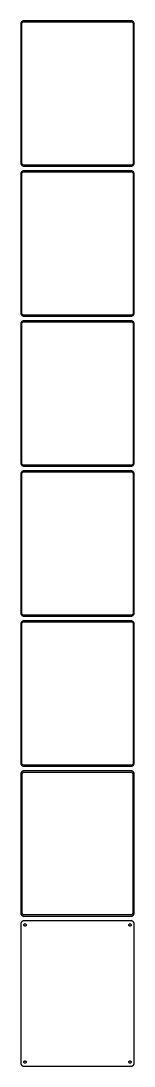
# Model space of a CAD drawing. Header units: metres. Extents: x -105 to 105, y 4050 to 8226.
# Drawn here: x -105 to 105, y 4050 to 5994 of the extents above; entities that cross this region are included whole.
import ezdxf

# ---------------------------------------------------------------- set-up
doc = ezdxf.new("R2010")
doc.units = ezdxf.units.M

msp = doc.modelspace()

# ---------------------------------------------------------------- linework, layer by layer
for p, q in [((-104.961, 5989.63), (-105, 5989)), ((-105, 5989), (-105, 5729)), ((-104.843, 5990.24), (-104.961, 5989.63)), ((-104.649, 5990.84), (-104.843, 5990.24)), ((-104.382, 5991.41), (-104.649, 5990.84)), ((-104.045, 5991.94), (-104.382, 5991.41)), ((-103.645, 5992.42), (-104.045, 5991.94)), ((-103.187, 5992.85), (-103.645, 5992.42)), ((-103.5, 5988.5), (-103.468, 5989)), ((-103.5, 5729.5), (-103.5, 5988.5)), ((-103.468, 5989), (-103.374, 5989.49)), ((-103.374, 5989.49), (-103.219, 5989.97)), ((-103.219, 5989.97), (-103.005, 5990.43)), ((-102.679, 5993.22), (-103.187, 5992.85)), ((-103.005, 5990.43), (-102.736, 5990.85)), ((-102.736, 5990.85), (-102.416, 5991.24)), ((-102.129, 5993.52), (-102.679, 5993.22)), ((-102.416, 5991.24), (-102.05, 5991.58)), ((-101.545, 5993.76), (-102.129, 5993.52)), ((-102.05, 5991.58), (-101.643, 5991.88)), ((-101.643, 5991.88), (-101.203, 5992.12)), ((-100.937, 5993.91), (-101.545, 5993.76)), ((-101.203, 5992.12), (-100.736, 5992.3)), ((-100.314, 5993.99), (-100.937, 5993.91)), ((-100.736, 5992.3), (-100.25, 5992.43)), ((100.314, 5993.99), (-100.314, 5993.99)), ((-100.25, 5992.43), (-99.7512, 5992.49)), ((-99.7512, 5992.49), (99.7512, 5992.49)), ((99.7512, 5992.49), (100.25, 5992.43)), ((100.25, 5992.43), (100.736, 5992.3)), ((100.937, 5993.91), (100.314, 5993.99)), ((100.736, 5992.3), (101.203, 5992.12)), ((101.545, 5993.76), (100.937, 5993.91)), ((101.203, 5992.12), (101.643, 5991.88)), ((102.129, 5993.52), (101.545, 5993.76)), ((101.643, 5991.88), (102.05, 5991.58)), ((102.05, 5991.58), (102.416, 5991.24)), ((102.679, 5993.22), (102.129, 5993.52)), ((102.416, 5991.24), (102.736, 5990.85)), ((103.187, 5992.85), (102.679, 5993.22)), ((102.736, 5990.85), (103.005, 5990.43)), ((103.005, 5990.43), (103.219, 5989.97)), ((103.645, 5992.42), (103.187, 5992.85)), ((103.219, 5989.97), (103.374, 5989.49)), ((103.374, 5989.49), (103.468, 5989)), ((103.468, 5989), (103.5, 5988.5)), ((103.5, 5988.5), (103.5, 5729.5)), ((104.045, 5991.94), (103.645, 5992.42)), ((104.382, 5991.41), (104.045, 5991.94)), ((104.649, 5990.84), (104.382, 5991.41)), ((104.843, 5990.24), (104.649, 5990.84)), ((104.961, 5989.63), (104.843, 5990.24)), ((105, 5989), (104.961, 5989.63)), ((105, 5729), (105, 5989)), ((-105, 5729), (-104.961, 5728.37)), ((-104.961, 5728.37), (-104.843, 5727.76)), ((-104.843, 5727.76), (-104.649, 5727.16)), ((-104.649, 5727.16), (-104.382, 5726.59)), ((-104.382, 5726.59), (-104.045, 5726.06)), ((-104.045, 5726.06), (-103.645, 5725.58)), ((-103.645, 5725.58), (-103.187, 5725.15)), ((-103.468, 5729), (-103.5, 5729.5)), ((-103.374, 5728.51), (-103.468, 5729)), ((-103.219, 5728.03), (-103.374, 5728.51)), ((-103.005, 5727.57), (-103.219, 5728.03)), ((-103.187, 5725.15), (-102.679, 5724.78)), ((-102.736, 5727.15), (-103.005, 5727.57)), ((-102.416, 5726.76), (-102.736, 5727.15)), ((-102.679, 5724.78), (-102.129, 5724.48)), ((-102.05, 5726.42), (-102.416, 5726.76)), ((-102.129, 5724.48), (-101.545, 5724.24)), ((-101.643, 5726.12), (-102.05, 5726.42)), ((-101.203, 5725.88), (-101.643, 5726.12)), ((-101.545, 5724.24), (-100.937, 5724.09)), ((-100.736, 5725.7), (-101.203, 5725.88)), ((-100.937, 5724.09), (-100.314, 5724.01)), ((-100.25, 5725.57), (-100.736, 5725.7)), ((-100.314, 5724.01), (100.314, 5724.01)), ((-99.7512, 5725.51), (-100.25, 5725.57)), ((99.7512, 5725.51), (-99.7512, 5725.51)), ((100.25, 5725.57), (99.7512, 5725.51)), ((100.736, 5725.7), (100.25, 5725.57)), ((100.314, 5724.01), (100.937, 5724.09)), ((101.203, 5725.88), (100.736, 5725.7)), ((100.937, 5724.09), (101.545, 5724.24)), ((101.643, 5726.12), (101.203, 5725.88)), ((101.545, 5724.24), (102.129, 5724.48)), ((102.05, 5726.42), (101.643, 5726.12)), ((102.416, 5726.76), (102.05, 5726.42)), ((102.129, 5724.48), (102.679, 5724.78)), ((102.736, 5727.15), (102.416, 5726.76)), ((102.679, 5724.78), (103.187, 5725.15)), ((103.005, 5727.57), (102.736, 5727.15)), ((103.219, 5728.03), (103.005, 5727.57)), ((103.187, 5725.15), (103.645, 5725.58)), ((103.374, 5728.51), (103.219, 5728.03)), ((103.468, 5729), (103.374, 5728.51)), ((103.5, 5729.5), (103.468, 5729)), ((103.645, 5725.58), (104.045, 5726.06)), ((104.045, 5726.06), (104.382, 5726.59)), ((104.382, 5726.59), (104.649, 5727.16)), ((104.649, 5727.16), (104.843, 5727.76)), ((104.843, 5727.76), (104.961, 5728.37)), ((104.961, 5728.37), (105, 5729)), ((-104.961, 5710.63), (-105, 5710)), ((-105, 5710), (-105, 5450)), ((-104.843, 5711.24), (-104.961, 5710.63)), ((-104.649, 5711.84), (-104.843, 5711.24)), ((-104.382, 5712.41), (-104.649, 5711.84)), ((-104.045, 5712.94), (-104.382, 5712.41)), ((-103.645, 5713.42), (-104.045, 5712.94)), ((-103.187, 5713.85), (-103.645, 5713.42)), ((-103.5, 5709.5), (-103.468, 5710)), ((-103.5, 5450.5), (-103.5, 5709.5)), ((-103.468, 5710), (-103.374, 5710.49)), ((-103.374, 5710.49), (-103.219, 5710.97)), ((-103.219, 5710.97), (-103.005, 5711.43)), ((-102.679, 5714.22), (-103.187, 5713.85)), ((-103.005, 5711.43), (-102.736, 5711.85)), ((-102.736, 5711.85), (-102.416, 5712.24)), ((-102.129, 5714.52), (-102.679, 5714.22)), ((-102.416, 5712.24), (-102.05, 5712.58)), ((-101.545, 5714.76), (-102.129, 5714.52)), ((-102.05, 5712.58), (-101.643, 5712.88)), ((-101.643, 5712.88), (-101.203, 5713.12)), ((-100.937, 5714.91), (-101.545, 5714.76)), ((-101.203, 5713.12), (-100.736, 5713.3)), ((-100.314, 5714.99), (-100.937, 5714.91)), ((-100.736, 5713.3), (-100.25, 5713.43)), ((100.314, 5714.99), (-100.314, 5714.99)), ((-100.25, 5713.43), (-99.7512, 5713.49)), ((-99.7512, 5713.49), (99.7512, 5713.49)), ((99.7512, 5713.49), (100.25, 5713.43)), ((100.25, 5713.43), (100.736, 5713.3)), ((100.937, 5714.91), (100.314, 5714.99)), ((100.736, 5713.3), (101.203, 5713.12)), ((101.545, 5714.76), (100.937, 5714.91)), ((101.203, 5713.12), (101.643, 5712.88)), ((102.129, 5714.52), (101.545, 5714.76)), ((101.643, 5712.88), (102.05, 5712.58)), ((102.05, 5712.58), (102.416, 5712.24)), ((102.679, 5714.22), (102.129, 5714.52)), ((102.416, 5712.24), (102.736, 5711.85)), ((103.187, 5713.85), (102.679, 5714.22)), ((102.736, 5711.85), (103.005, 5711.43)), ((103.005, 5711.43), (103.219, 5710.97)), ((103.645, 5713.42), (103.187, 5713.85)), ((103.219, 5710.97), (103.374, 5710.49)), ((103.374, 5710.49), (103.468, 5710)), ((103.468, 5710), (103.5, 5709.5)), ((103.5, 5709.5), (103.5, 5450.5)), ((104.045, 5712.94), (103.645, 5713.42)), ((104.382, 5712.41), (104.045, 5712.94)), ((104.649, 5711.84), (104.382, 5712.41)), ((104.843, 5711.24), (104.649, 5711.84)), ((104.961, 5710.63), (104.843, 5711.24)), ((105, 5710), (104.961, 5710.63)), ((105, 5450), (105, 5710)), ((-105, 5450), (-104.961, 5449.37)), ((-104.961, 5449.37), (-104.843, 5448.76)), ((-104.843, 5448.76), (-104.649, 5448.16)), ((-104.649, 5448.16), (-104.382, 5447.59)), ((-104.382, 5447.59), (-104.045, 5447.06)), ((-104.045, 5447.06), (-103.645, 5446.58)), ((-103.645, 5446.58), (-103.187, 5446.15)), ((-103.468, 5450), (-103.5, 5450.5)), ((-103.374, 5449.51), (-103.468, 5450)), ((-103.219, 5449.03), (-103.374, 5449.51)), ((-103.005, 5448.57), (-103.219, 5449.03)), ((-103.187, 5446.15), (-102.679, 5445.78)), ((-102.736, 5448.15), (-103.005, 5448.57)), ((-102.416, 5447.76), (-102.736, 5448.15)), ((-102.679, 5445.78), (-102.129, 5445.48)), ((-102.05, 5447.42), (-102.416, 5447.76)), ((-102.129, 5445.48), (-101.545, 5445.24)), ((-101.643, 5447.12), (-102.05, 5447.42)), ((-101.203, 5446.88), (-101.643, 5447.12)), ((-101.545, 5445.24), (-100.937, 5445.09)), ((-100.736, 5446.7), (-101.203, 5446.88)), ((-100.937, 5445.09), (-100.314, 5445.01)), ((-100.25, 5446.57), (-100.736, 5446.7)), ((-100.314, 5445.01), (100.314, 5445.01)), ((-99.7512, 5446.51), (-100.25, 5446.57)), ((99.7512, 5446.51), (-99.7512, 5446.51)), ((100.25, 5446.57), (99.7512, 5446.51)), ((100.736, 5446.7), (100.25, 5446.57)), ((100.314, 5445.01), (100.937, 5445.09)), ((101.203, 5446.88), (100.736, 5446.7)), ((100.937, 5445.09), (101.545, 5445.24)), ((101.643, 5447.12), (101.203, 5446.88)), ((101.545, 5445.24), (102.129, 5445.48)), ((102.05, 5447.42), (101.643, 5447.12)), ((102.416, 5447.76), (102.05, 5447.42)), ((102.129, 5445.48), (102.679, 5445.78)), ((102.736, 5448.15), (102.416, 5447.76)), ((102.679, 5445.78), (103.187, 5446.15)), ((103.005, 5448.57), (102.736, 5448.15)), ((103.219, 5449.03), (103.005, 5448.57)), ((103.187, 5446.15), (103.645, 5446.58)), ((103.374, 5449.51), (103.219, 5449.03)), ((103.468, 5450), (103.374, 5449.51)), ((103.5, 5450.5), (103.468, 5450)), ((103.645, 5446.58), (104.045, 5447.06)), ((104.045, 5447.06), (104.382, 5447.59)), ((104.382, 5447.59), (104.649, 5448.16)), ((104.649, 5448.16), (104.843, 5448.76)), ((104.843, 5448.76), (104.961, 5449.37)), ((104.961, 5449.37), (105, 5450)), ((-104.961, 5431.63), (-105, 5431)), ((-105, 5431), (-105, 5171)), ((-104.843, 5432.24), (-104.961, 5431.63)), ((-104.649, 5432.84), (-104.843, 5432.24)), ((-104.382, 5433.41), (-104.649, 5432.84)), ((-104.045, 5433.94), (-104.382, 5433.41)), ((-103.645, 5434.42), (-104.045, 5433.94)), ((-103.187, 5434.85), (-103.645, 5434.42)), ((-103.5, 5430.5), (-103.468, 5431)), ((-103.5, 5171.5), (-103.5, 5430.5)), ((-103.468, 5431), (-103.374, 5431.49)), ((-103.374, 5431.49), (-103.219, 5431.97)), ((-103.219, 5431.97), (-103.005, 5432.43)), ((-102.679, 5435.22), (-103.187, 5434.85)), ((-103.005, 5432.43), (-102.736, 5432.85)), ((-102.736, 5432.85), (-102.416, 5433.24)), ((-102.129, 5435.52), (-102.679, 5435.22)), ((-102.416, 5433.24), (-102.05, 5433.58)), ((-101.545, 5435.76), (-102.129, 5435.52)), ((-102.05, 5433.58), (-101.643, 5433.88)), ((-101.643, 5433.88), (-101.203, 5434.12)), ((-100.937, 5435.91), (-101.545, 5435.76)), ((-101.203, 5434.12), (-100.736, 5434.3)), ((-100.314, 5435.99), (-100.937, 5435.91)), ((-100.736, 5434.3), (-100.25, 5434.43)), ((100.314, 5435.99), (-100.314, 5435.99)), ((-100.25, 5434.43), (-99.7512, 5434.49)), ((-99.7512, 5434.49), (99.7512, 5434.49)), ((99.7512, 5434.49), (100.25, 5434.43)), ((100.25, 5434.43), (100.736, 5434.3)), ((100.937, 5435.91), (100.314, 5435.99)), ((100.736, 5434.3), (101.203, 5434.12)), ((101.545, 5435.76), (100.937, 5435.91)), ((101.203, 5434.12), (101.643, 5433.88)), ((102.129, 5435.52), (101.545, 5435.76)), ((101.643, 5433.88), (102.05, 5433.58)), ((102.05, 5433.58), (102.416, 5433.24)), ((102.679, 5435.22), (102.129, 5435.52)), ((102.416, 5433.24), (102.736, 5432.85)), ((103.187, 5434.85), (102.679, 5435.22)), ((102.736, 5432.85), (103.005, 5432.43)), ((103.005, 5432.43), (103.219, 5431.97)), ((103.645, 5434.42), (103.187, 5434.85)), ((103.219, 5431.97), (103.374, 5431.49)), ((103.374, 5431.49), (103.468, 5431)), ((103.468, 5431), (103.5, 5430.5)), ((103.5, 5430.5), (103.5, 5171.5)), ((104.045, 5433.94), (103.645, 5434.42)), ((104.382, 5433.41), (104.045, 5433.94)), ((104.649, 5432.84), (104.382, 5433.41)), ((104.843, 5432.24), (104.649, 5432.84)), ((104.961, 5431.63), (104.843, 5432.24)), ((105, 5431), (104.961, 5431.63)), ((105, 5171), (105, 5431)), ((-105, 5171), (-104.961, 5170.37)), ((-103.468, 5171), (-103.5, 5171.5)), ((-103.374, 5170.51), (-103.468, 5171)), ((103.468, 5171), (103.374, 5170.51)), ((103.5, 5171.5), (103.468, 5171)), ((104.961, 5170.37), (105, 5171)), ((-104.961, 5152.63), (-105, 5152)), ((-105, 5152), (-105, 4892)), ((-104.961, 5170.37), (-104.843, 5169.76)), ((-104.843, 5153.24), (-104.961, 5152.63)), ((-104.843, 5169.76), (-104.649, 5169.16)), ((-104.649, 5153.84), (-104.843, 5153.24)), ((-104.649, 5169.16), (-104.382, 5168.59)), ((-104.382, 5154.41), (-104.649, 5153.84)), ((-104.382, 5168.59), (-104.045, 5168.06)), ((-104.045, 5154.94), (-104.382, 5154.41)), ((-104.045, 5168.06), (-103.645, 5167.58)), ((-103.645, 5155.42), (-104.045, 5154.94)), ((-103.645, 5167.58), (-103.187, 5167.15)), ((-103.187, 5155.85), (-103.645, 5155.42)), ((-103.5, 5151.5), (-103.468, 5152)), ((-103.468, 5152), (-103.374, 5152.49)), ((-103.219, 5170.03), (-103.374, 5170.51)), ((-103.374, 5152.49), (-103.219, 5152.97)), ((-103.005, 5169.57), (-103.219, 5170.03)), ((-103.219, 5152.97), (-103.005, 5153.43)), ((-103.187, 5167.15), (-102.679, 5166.78)), ((-102.679, 5156.22), (-103.187, 5155.85)), ((-102.736, 5169.15), (-103.005, 5169.57)), ((-103.005, 5153.43), (-102.736, 5153.85)), ((-102.416, 5168.76), (-102.736, 5169.15)), ((-102.736, 5153.85), (-102.416, 5154.24)), ((-102.679, 5166.78), (-102.129, 5166.48)), ((-102.129, 5156.52), (-102.679, 5156.22)), ((-102.05, 5168.42), (-102.416, 5168.76)), ((-102.416, 5154.24), (-102.05, 5154.58)), ((-102.129, 5166.48), (-101.545, 5166.24)), ((-101.545, 5156.76), (-102.129, 5156.52)), ((-101.643, 5168.12), (-102.05, 5168.42)), ((-102.05, 5154.58), (-101.643, 5154.88)), ((-101.203, 5167.88), (-101.643, 5168.12)), ((-101.643, 5154.88), (-101.203, 5155.12)), ((-101.545, 5166.24), (-100.937, 5166.09)), ((-100.937, 5156.91), (-101.545, 5156.76)), ((-100.736, 5167.7), (-101.203, 5167.88)), ((-101.203, 5155.12), (-100.736, 5155.3)), ((-100.937, 5166.09), (-100.314, 5166.01)), ((-100.314, 5156.99), (-100.937, 5156.91)), ((-100.25, 5167.57), (-100.736, 5167.7)), ((-100.736, 5155.3), (-100.25, 5155.43)), ((-100.314, 5166.01), (100.314, 5166.01)), ((100.314, 5156.99), (-100.314, 5156.99)), ((-99.7512, 5167.51), (-100.25, 5167.57)), ((-100.25, 5155.43), (-99.7512, 5155.49)), ((99.7512, 5167.51), (-99.7512, 5167.51)), ((-99.7512, 5155.49), (99.7512, 5155.49)), ((100.25, 5167.57), (99.7512, 5167.51)), ((99.7512, 5155.49), (100.25, 5155.43)), ((100.736, 5167.7), (100.25, 5167.57)), ((100.25, 5155.43), (100.736, 5155.3)), ((100.314, 5166.01), (100.937, 5166.09)), ((100.937, 5156.91), (100.314, 5156.99)), ((101.203, 5167.88), (100.736, 5167.7)), ((100.736, 5155.3), (101.203, 5155.12)), ((100.937, 5166.09), (101.545, 5166.24)), ((101.545, 5156.76), (100.937, 5156.91)), ((101.643, 5168.12), (101.203, 5167.88)), ((101.203, 5155.12), (101.643, 5154.88)), ((101.545, 5166.24), (102.129, 5166.48)), ((102.129, 5156.52), (101.545, 5156.76)), ((102.05, 5168.42), (101.643, 5168.12)), ((101.643, 5154.88), (102.05, 5154.58)), ((102.416, 5168.76), (102.05, 5168.42)), ((102.05, 5154.58), (102.416, 5154.24)), ((102.129, 5166.48), (102.679, 5166.78)), ((102.679, 5156.22), (102.129, 5156.52)), ((102.736, 5169.15), (102.416, 5168.76)), ((102.416, 5154.24), (102.736, 5153.85)), ((102.679, 5166.78), (103.187, 5167.15)), ((103.187, 5155.85), (102.679, 5156.22)), ((103.005, 5169.57), (102.736, 5169.15)), ((102.736, 5153.85), (103.005, 5153.43)), ((103.219, 5170.03), (103.005, 5169.57)), ((103.005, 5153.43), (103.219, 5152.97)), ((103.187, 5167.15), (103.645, 5167.58)), ((103.645, 5155.42), (103.187, 5155.85)), ((103.374, 5170.51), (103.219, 5170.03)), ((103.219, 5152.97), (103.374, 5152.49)), ((103.374, 5152.49), (103.468, 5152)), ((103.468, 5152), (103.5, 5151.5)), ((103.645, 5167.58), (104.045, 5168.06)), ((104.045, 5154.94), (103.645, 5155.42)), ((104.045, 5168.06), (104.382, 5168.59)), ((104.382, 5154.41), (104.045, 5154.94)), ((104.382, 5168.59), (104.649, 5169.16)), ((104.649, 5153.84), (104.382, 5154.41)), ((104.649, 5169.16), (104.843, 5169.76)), ((104.843, 5153.24), (104.649, 5153.84)), ((104.843, 5169.76), (104.961, 5170.37)), ((104.961, 5152.63), (104.843, 5153.24)), ((105, 5152), (104.961, 5152.63)), ((105, 4892), (105, 5152)), ((-103.5, 4892.5), (-103.5, 5151.5)), ((103.5, 5151.5), (103.5, 4892.5)), ((-105, 4892), (-104.961, 4891.37)), ((-104.961, 4891.37), (-104.843, 4890.76)), ((-104.843, 4890.76), (-104.649, 4890.16)), ((-104.649, 4890.16), (-104.382, 4889.59)), ((-104.382, 4889.59), (-104.045, 4889.06)), ((-104.045, 4889.06), (-103.645, 4888.58)), ((-103.645, 4888.58), (-103.187, 4888.15)), ((-103.468, 4892), (-103.5, 4892.5)), ((-103.374, 4891.51), (-103.468, 4892)), ((-103.219, 4891.03), (-103.374, 4891.51)), ((-103.005, 4890.57), (-103.219, 4891.03)), ((-103.187, 4888.15), (-102.679, 4887.78)), ((-102.736, 4890.15), (-103.005, 4890.57)), ((-102.416, 4889.76), (-102.736, 4890.15)), ((-102.679, 4887.78), (-102.129, 4887.48)), ((-102.05, 4889.42), (-102.416, 4889.76)), ((-102.129, 4887.48), (-101.545, 4887.24)), ((-101.643, 4889.12), (-102.05, 4889.42)), ((-101.203, 4888.88), (-101.643, 4889.12)), ((-101.545, 4887.24), (-100.937, 4887.09)), ((-100.736, 4888.7), (-101.203, 4888.88)), ((-100.937, 4887.09), (-100.314, 4887.01)), ((-100.25, 4888.57), (-100.736, 4888.7)), ((-100.314, 4887.01), (100.314, 4887.01)), ((-99.7512, 4888.51), (-100.25, 4888.57)), ((99.7512, 4888.51), (-99.7512, 4888.51)), ((100.25, 4888.57), (99.7512, 4888.51)), ((100.736, 4888.7), (100.25, 4888.57)), ((100.314, 4887.01), (100.937, 4887.09)), ((101.203, 4888.88), (100.736, 4888.7)), ((100.937, 4887.09), (101.545, 4887.24)), ((101.643, 4889.12), (101.203, 4888.88)), ((101.545, 4887.24), (102.129, 4887.48)), ((102.05, 4889.42), (101.643, 4889.12)), ((102.416, 4889.76), (102.05, 4889.42)), ((102.129, 4887.48), (102.679, 4887.78)), ((102.736, 4890.15), (102.416, 4889.76)), ((102.679, 4887.78), (103.187, 4888.15)), ((103.005, 4890.57), (102.736, 4890.15)), ((103.219, 4891.03), (103.005, 4890.57)), ((103.187, 4888.15), (103.645, 4888.58)), ((103.374, 4891.51), (103.219, 4891.03)), ((103.468, 4892), (103.374, 4891.51)), ((103.5, 4892.5), (103.468, 4892)), ((103.645, 4888.58), (104.045, 4889.06)), ((104.045, 4889.06), (104.382, 4889.59)), ((104.382, 4889.59), (104.649, 4890.16)), ((104.649, 4890.16), (104.843, 4890.76)), ((104.843, 4890.76), (104.961, 4891.37)), ((104.961, 4891.37), (105, 4892)), ((-104.961, 4873.63), (-105, 4873)), ((-105, 4873), (-105, 4613)), ((-104.843, 4874.24), (-104.961, 4873.63)), ((-104.649, 4874.84), (-104.843, 4874.24)), ((-104.382, 4875.41), (-104.649, 4874.84)), ((-104.045, 4875.94), (-104.382, 4875.41)), ((-103.645, 4876.42), (-104.045, 4875.94)), ((-103.187, 4876.85), (-103.645, 4876.42)), ((-103.5, 4872.5), (-103.468, 4873)), ((-103.5, 4613.5), (-103.5, 4872.5)), ((-103.468, 4873), (-103.374, 4873.49)), ((-103.374, 4873.49), (-103.219, 4873.97)), ((-103.219, 4873.97), (-103.005, 4874.43)), ((-102.679, 4877.22), (-103.187, 4876.85)), ((-103.005, 4874.43), (-102.736, 4874.85)), ((-102.736, 4874.85), (-102.416, 4875.24)), ((-102.129, 4877.52), (-102.679, 4877.22)), ((-102.416, 4875.24), (-102.05, 4875.58)), ((-101.545, 4877.76), (-102.129, 4877.52)), ((-102.05, 4875.58), (-101.643, 4875.88)), ((-101.643, 4875.88), (-101.203, 4876.12)), ((-100.937, 4877.91), (-101.545, 4877.76)), ((-101.203, 4876.12), (-100.736, 4876.3)), ((-100.314, 4877.99), (-100.937, 4877.91)), ((-100.736, 4876.3), (-100.25, 4876.43)), ((100.314, 4877.99), (-100.314, 4877.99)), ((-100.25, 4876.43), (-99.7512, 4876.49)), ((-99.7512, 4876.49), (99.7512, 4876.49)), ((99.7512, 4876.49), (100.25, 4876.43)), ((100.25, 4876.43), (100.736, 4876.3)), ((100.937, 4877.91), (100.314, 4877.99)), ((100.736, 4876.3), (101.203, 4876.12)), ((101.545, 4877.76), (100.937, 4877.91)), ((101.203, 4876.12), (101.643, 4875.88)), ((102.129, 4877.52), (101.545, 4877.76)), ((101.643, 4875.88), (102.05, 4875.58)), ((102.05, 4875.58), (102.416, 4875.24)), ((102.679, 4877.22), (102.129, 4877.52)), ((102.416, 4875.24), (102.736, 4874.85)), ((103.187, 4876.85), (102.679, 4877.22)), ((102.736, 4874.85), (103.005, 4874.43)), ((103.005, 4874.43), (103.219, 4873.97)), ((103.645, 4876.42), (103.187, 4876.85)), ((103.219, 4873.97), (103.374, 4873.49)), ((103.374, 4873.49), (103.468, 4873)), ((103.468, 4873), (103.5, 4872.5)), ((103.5, 4872.5), (103.5, 4613.5)), ((104.045, 4875.94), (103.645, 4876.42)), ((104.382, 4875.41), (104.045, 4875.94)), ((104.649, 4874.84), (104.382, 4875.41)), ((104.843, 4874.24), (104.649, 4874.84)), ((104.961, 4873.63), (104.843, 4874.24)), ((105, 4873), (104.961, 4873.63)), ((105, 4613), (105, 4873)), ((-105, 4613), (-104.961, 4612.37)), ((-104.961, 4612.37), (-104.843, 4611.76)), ((-104.843, 4611.76), (-104.649, 4611.16)), ((-104.649, 4611.16), (-104.382, 4610.59)), ((-104.382, 4610.59), (-104.045, 4610.06)), ((-104.045, 4610.06), (-103.645, 4609.58)), ((-103.645, 4609.58), (-103.187, 4609.15)), ((-103.468, 4613), (-103.5, 4613.5)), ((-103.374, 4612.51), (-103.468, 4613)), ((-103.219, 4612.03), (-103.374, 4612.51)), ((-103.005, 4611.57), (-103.219, 4612.03)), ((-103.187, 4609.15), (-102.679, 4608.78)), ((-102.736, 4611.15), (-103.005, 4611.57)), ((-102.416, 4610.76), (-102.736, 4611.15)), ((-102.679, 4608.78), (-102.129, 4608.48)), ((-102.05, 4610.42), (-102.416, 4610.76)), ((-102.129, 4608.48), (-101.545, 4608.24)), ((-101.643, 4610.12), (-102.05, 4610.42)), ((-101.203, 4609.88), (-101.643, 4610.12)), ((-101.545, 4608.24), (-100.937, 4608.09)), ((-100.736, 4609.7), (-101.203, 4609.88)), ((-100.937, 4608.09), (-100.314, 4608.01)), ((-100.25, 4609.57), (-100.736, 4609.7)), ((-100.314, 4608.01), (100.314, 4608.01)), ((-99.7512, 4609.51), (-100.25, 4609.57)), ((99.7512, 4609.51), (-99.7512, 4609.51)), ((100.25, 4609.57), (99.7512, 4609.51)), ((100.736, 4609.7), (100.25, 4609.57)), ((100.314, 4608.01), (100.937, 4608.09)), ((101.203, 4609.88), (100.736, 4609.7)), ((100.937, 4608.09), (101.545, 4608.24)), ((101.643, 4610.12), (101.203, 4609.88)), ((101.545, 4608.24), (102.129, 4608.48)), ((102.05, 4610.42), (101.643, 4610.12)), ((102.416, 4610.76), (102.05, 4610.42)), ((102.129, 4608.48), (102.679, 4608.78)), ((102.736, 4611.15), (102.416, 4610.76)), ((102.679, 4608.78), (103.187, 4609.15)), ((103.005, 4611.57), (102.736, 4611.15)), ((103.219, 4612.03), (103.005, 4611.57)), ((103.187, 4609.15), (103.645, 4609.58)), ((103.374, 4612.51), (103.219, 4612.03)), ((103.468, 4613), (103.374, 4612.51)), ((103.5, 4613.5), (103.468, 4613)), ((103.645, 4609.58), (104.045, 4610.06)), ((104.045, 4610.06), (104.382, 4610.59)), ((104.382, 4610.59), (104.649, 4611.16)), ((104.649, 4611.16), (104.843, 4611.76)), ((104.843, 4611.76), (104.961, 4612.37)), ((104.961, 4612.37), (105, 4613)), ((-104.961, 4594.63), (-105, 4594)), ((-105, 4594), (-105, 4334)), ((-104.843, 4595.24), (-104.961, 4594.63)), ((-104.649, 4595.84), (-104.843, 4595.24)), ((-104.382, 4596.41), (-104.649, 4595.84)), ((-104.045, 4596.94), (-104.382, 4596.41)), ((-103.645, 4597.42), (-104.045, 4596.94)), ((-103.187, 4597.85), (-103.645, 4597.42)), ((-102.679, 4598.22), (-103.187, 4597.85)), ((-102.129, 4598.52), (-102.679, 4598.22)), ((-102.613, 4593.5), (-102.588, 4593.89)), ((-102.613, 4334.5), (-102.613, 4593.5)), ((-102.588, 4593.89), (-102.515, 4594.27)), ((-102.515, 4594.27), (-102.394, 4594.65)), ((-102.394, 4594.65), (-102.228, 4595)), ((-102.228, 4595), (-102.018, 4595.33)), ((-101.545, 4598.76), (-102.129, 4598.52)), ((-102.018, 4595.33), (-101.769, 4595.63)), ((-101.769, 4595.63), (-101.484, 4595.9)), ((-100.937, 4598.91), (-101.545, 4598.76)), ((-101.484, 4595.9), (-101.168, 4596.13)), ((-101.168, 4596.13), (-100.825, 4596.32)), ((-100.314, 4598.99), (-100.937, 4598.91)), ((-100.825, 4596.32), (-100.462, 4596.46)), ((-100.462, 4596.46), (-100.083, 4596.56)), ((100.314, 4598.99), (-100.314, 4598.99)), ((-100.083, 4596.56), (-99.6955, 4596.61)), ((-99.6955, 4596.61), (99.6955, 4596.61)), ((99.6955, 4596.61), (100.083, 4596.56)), ((100.083, 4596.56), (100.462, 4596.46)), ((100.937, 4598.91), (100.314, 4598.99)), ((100.462, 4596.46), (100.825, 4596.32)), ((100.825, 4596.32), (101.168, 4596.13)), ((101.545, 4598.76), (100.937, 4598.91)), ((101.168, 4596.13), (101.484, 4595.9)), ((101.484, 4595.9), (101.769, 4595.63)), ((102.129, 4598.52), (101.545, 4598.76)), ((101.769, 4595.63), (102.018, 4595.33)), ((102.018, 4595.33), (102.228, 4595)), ((102.679, 4598.22), (102.129, 4598.52)), ((102.228, 4595), (102.394, 4594.65)), ((102.394, 4594.65), (102.515, 4594.27)), ((102.515, 4594.27), (102.588, 4593.89)), ((102.588, 4593.89), (102.613, 4593.5)), ((102.613, 4593.5), (102.613, 4334.5)), ((103.187, 4597.85), (102.679, 4598.22)), ((103.645, 4597.42), (103.187, 4597.85)), ((104.045, 4596.94), (103.645, 4597.42)), ((104.382, 4596.41), (104.045, 4596.94)), ((104.649, 4595.84), (104.382, 4596.41)), ((104.843, 4595.24), (104.649, 4595.84)), ((104.961, 4594.63), (104.843, 4595.24)), ((105, 4594), (104.961, 4594.63)), ((105, 4334), (105, 4594)), ((-105, 4334), (-104.961, 4333.37)), ((-104.961, 4333.37), (-104.843, 4332.76)), ((-104.843, 4316.24), (-104.961, 4315.63)), ((-104.843, 4332.76), (-104.649, 4332.16)), ((-104.649, 4316.84), (-104.843, 4316.24)), ((-104.649, 4332.16), (-104.382, 4331.59)), ((-104.382, 4317.41), (-104.649, 4316.84)), ((-104.382, 4331.59), (-104.045, 4331.06)), ((-104.045, 4317.94), (-104.382, 4317.41)), ((-104.045, 4331.06), (-103.645, 4330.58)), ((-103.645, 4318.42), (-104.045, 4317.94)), ((-103.645, 4330.58), (-103.187, 4330.15)), ((-103.187, 4318.85), (-103.645, 4318.42)), ((-103.187, 4330.15), (-102.679, 4329.78)), ((-102.679, 4319.22), (-103.187, 4318.85)), ((-102.679, 4329.78), (-102.129, 4329.48)), ((-102.129, 4319.52), (-102.679, 4319.22)), ((-102.588, 4334.11), (-102.613, 4334.5)), ((-102.515, 4333.73), (-102.588, 4334.11)), ((-102.394, 4333.35), (-102.515, 4333.73)), ((-102.228, 4333), (-102.394, 4333.35)), ((-102.018, 4332.67), (-102.228, 4333)), ((-102.129, 4329.48), (-101.545, 4329.24)), ((-101.545, 4319.76), (-102.129, 4319.52)), ((-101.769, 4332.37), (-102.018, 4332.67)), ((-101.484, 4332.1), (-101.769, 4332.37)), ((-101.545, 4329.24), (-100.937, 4329.09)), ((-100.937, 4319.91), (-101.545, 4319.76)), ((-101.168, 4331.87), (-101.484, 4332.1)), ((-100.825, 4331.68), (-101.168, 4331.87)), ((-100.937, 4329.09), (-100.314, 4329.01)), ((-100.314, 4319.99), (-100.937, 4319.91)), ((-100.462, 4331.54), (-100.825, 4331.68)), ((-100.083, 4331.44), (-100.462, 4331.54)), ((-100.314, 4329.01), (100.314, 4329.01)), ((100.314, 4319.99), (-100.314, 4319.99)), ((-99.6955, 4331.39), (-100.083, 4331.44)), ((99.6955, 4331.39), (-99.6955, 4331.39)), ((100.083, 4331.44), (99.6955, 4331.39)), ((100.462, 4331.54), (100.083, 4331.44)), ((100.314, 4329.01), (100.937, 4329.09)), ((100.937, 4319.91), (100.314, 4319.99)), ((100.825, 4331.68), (100.462, 4331.54)), ((101.168, 4331.87), (100.825, 4331.68)), ((100.937, 4329.09), (101.545, 4329.24)), ((101.545, 4319.76), (100.937, 4319.91)), ((101.484, 4332.1), (101.168, 4331.87)), ((101.769, 4332.37), (101.484, 4332.1)), ((101.545, 4329.24), (102.129, 4329.48)), ((102.129, 4319.52), (101.545, 4319.76)), ((102.018, 4332.67), (101.769, 4332.37)), ((102.228, 4333), (102.018, 4332.67)), ((102.129, 4329.48), (102.679, 4329.78)), ((102.679, 4319.22), (102.129, 4319.52)), ((102.394, 4333.35), (102.228, 4333)), ((102.515, 4333.73), (102.394, 4333.35)), ((102.588, 4334.11), (102.515, 4333.73)), ((102.613, 4334.5), (102.588, 4334.11)), ((102.679, 4329.78), (103.187, 4330.15)), ((103.187, 4318.85), (102.679, 4319.22)), ((103.187, 4330.15), (103.645, 4330.58)), ((103.645, 4318.42), (103.187, 4318.85)), ((103.645, 4330.58), (104.045, 4331.06)), ((104.045, 4317.94), (103.645, 4318.42)), ((104.045, 4331.06), (104.382, 4331.59)), ((104.382, 4317.41), (104.045, 4317.94)), ((104.382, 4331.59), (104.649, 4332.16)), ((104.649, 4316.84), (104.382, 4317.41)), ((104.649, 4332.16), (104.843, 4332.76)), ((104.843, 4316.24), (104.649, 4316.84)), ((104.843, 4332.76), (104.961, 4333.37)), ((104.961, 4315.63), (104.843, 4316.24)), ((104.961, 4333.37), (105, 4334)), ((-104.961, 4315.63), (-105, 4315)), ((-105, 4315), (-105, 4055)), ((-99.6353, 4312.5), (-99.6185, 4312.77)), ((-99.6185, 4312.23), (-99.6353, 4312.5)), ((-99.6185, 4312.77), (-99.5682, 4313.03)), ((-99.5682, 4311.97), (-99.6185, 4312.23)), ((-99.5682, 4313.03), (-99.4853, 4313.29)), ((-99.4853, 4311.71), (-99.5682, 4311.97)), ((-99.4853, 4313.29), (-99.3712, 4313.53)), ((-99.3712, 4311.47), (-99.4853, 4311.71)), ((-99.3712, 4313.53), (-99.2275, 4313.76)), ((-99.2275, 4311.24), (-99.3712, 4311.47)), ((-99.2275, 4313.76), (-99.0566, 4313.96)), ((-99.0566, 4311.04), (-99.2275, 4311.24)), ((-99.0566, 4313.96), (-98.8611, 4314.15)), ((-98.8611, 4310.85), (-99.0566, 4311.04)), ((-98.8611, 4314.15), (-98.6441, 4314.3)), ((-98.6441, 4310.7), (-98.8611, 4310.85)), ((-98.6441, 4314.3), (-98.4092, 4314.43)), ((-98.4092, 4310.57), (-98.6441, 4310.7)), ((-98.4092, 4314.43), (-98.1598, 4314.53)), ((-98.1598, 4310.47), (-98.4092, 4310.57)), ((-98.1598, 4314.53), (-97.9001, 4314.6)), ((-97.9001, 4310.4), (-98.1598, 4310.47)), ((-97.9001, 4314.6), (-97.6341, 4314.63)), ((-97.6341, 4310.37), (-97.9001, 4310.4)), ((-97.6341, 4314.63), (-97.3659, 4314.63)), ((-97.3659, 4310.37), (-97.6341, 4310.37)), ((-97.3659, 4314.63), (-97.0999, 4314.6)), ((-97.0999, 4310.4), (-97.3659, 4310.37)), ((-97.0999, 4314.6), (-96.8401, 4314.53)), ((-96.8401, 4310.47), (-97.0999, 4310.4)), ((-96.8401, 4314.53), (-96.5908, 4314.43)), ((-96.5908, 4310.57), (-96.8401, 4310.47)), ((-96.5908, 4314.43), (-96.3559, 4314.3)), ((-96.3559, 4310.7), (-96.5908, 4310.57)), ((-96.3559, 4314.3), (-96.1389, 4314.15)), ((-96.1389, 4310.85), (-96.3559, 4310.7)), ((-96.1389, 4314.15), (-95.9434, 4313.96)), ((-95.9434, 4311.04), (-96.1389, 4310.85)), ((-95.9434, 4313.96), (-95.7725, 4313.76)), ((-95.7725, 4311.24), (-95.9434, 4311.04)), ((-95.7725, 4313.76), (-95.6288, 4313.53)), ((-95.6288, 4311.47), (-95.7725, 4311.24)), ((-95.6288, 4313.53), (-95.5146, 4313.29)), ((-95.5146, 4311.71), (-95.6288, 4311.47)), ((-95.5146, 4313.29), (-95.4318, 4313.03)), ((-95.4318, 4311.97), (-95.5146, 4311.71)), ((-95.4318, 4313.03), (-95.3815, 4312.77)), ((-95.3815, 4312.23), (-95.4318, 4311.97)), ((-95.3815, 4312.77), (-95.3647, 4312.5)), ((-95.3647, 4312.5), (-95.3815, 4312.23)), ((95.3647, 4312.5), (95.3815, 4312.77)), ((95.3815, 4312.23), (95.3647, 4312.5)), ((95.3815, 4312.77), (95.4318, 4313.03)), ((95.4318, 4311.97), (95.3815, 4312.23)), ((95.4318, 4313.03), (95.5146, 4313.29)), ((95.5146, 4311.71), (95.4318, 4311.97)), ((95.5146, 4313.29), (95.6288, 4313.53)), ((95.6288, 4311.47), (95.5146, 4311.71)), ((95.6288, 4313.53), (95.7725, 4313.76)), ((95.7725, 4311.24), (95.6288, 4311.47)), ((95.7725, 4313.76), (95.9434, 4313.96)), ((95.9434, 4311.04), (95.7725, 4311.24)), ((95.9434, 4313.96), (96.1389, 4314.15)), ((96.1389, 4310.85), (95.9434, 4311.04)), ((96.1389, 4314.15), (96.3559, 4314.3)), ((96.3559, 4310.7), (96.1389, 4310.85)), ((96.3559, 4314.3), (96.5908, 4314.43)), ((96.5908, 4310.57), (96.3559, 4310.7)), ((96.5908, 4314.43), (96.8401, 4314.53)), ((96.8401, 4310.47), (96.5908, 4310.57)), ((96.8401, 4314.53), (97.0999, 4314.6)), ((97.0999, 4310.4), (96.8401, 4310.47)), ((97.0999, 4314.6), (97.3659, 4314.63)), ((97.3659, 4310.37), (97.0999, 4310.4)), ((97.3659, 4314.63), (97.6341, 4314.63)), ((97.6341, 4310.37), (97.3659, 4310.37)), ((97.6341, 4314.63), (97.9001, 4314.6)), ((97.9001, 4310.4), (97.6341, 4310.37)), ((97.9001, 4314.6), (98.1598, 4314.53)), ((98.1598, 4310.47), (97.9001, 4310.4)), ((98.1598, 4314.53), (98.4092, 4314.43)), ((98.4092, 4310.57), (98.1598, 4310.47)), ((98.4092, 4314.43), (98.6441, 4314.3)), ((98.6441, 4310.7), (98.4092, 4310.57)), ((98.6441, 4314.3), (98.8611, 4314.15)), ((98.8611, 4310.85), (98.6441, 4310.7)), ((98.8611, 4314.15), (99.0566, 4313.96)), ((99.0566, 4311.04), (98.8611, 4310.85)), ((99.0566, 4313.96), (99.2275, 4313.76)), ((99.2275, 4311.24), (99.0566, 4311.04)), ((99.2275, 4313.76), (99.3712, 4313.53)), ((99.3712, 4311.47), (99.2275, 4311.24)), ((99.3712, 4313.53), (99.4853, 4313.29)), ((99.4853, 4311.71), (99.3712, 4311.47)), ((99.4853, 4313.29), (99.5682, 4313.03)), ((99.5682, 4311.97), (99.4853, 4311.71)), ((99.5682, 4313.03), (99.6185, 4312.77)), ((99.6185, 4312.23), (99.5682, 4311.97)), ((99.6185, 4312.77), (99.6353, 4312.5)), ((99.6353, 4312.5), (99.6185, 4312.23)), ((105, 4315), (104.961, 4315.63)), ((105, 4055), (105, 4315)), ((-105, 4055), (-104.961, 4054.37)), ((-104.961, 4054.37), (-104.843, 4053.76)), ((-104.843, 4053.76), (-104.649, 4053.16)), ((-104.649, 4053.16), (-104.382, 4052.59)), ((-104.382, 4052.59), (-104.045, 4052.06)), ((-104.045, 4052.06), (-103.645, 4051.58)), ((-103.645, 4051.58), (-103.187, 4051.15)), ((-103.187, 4051.15), (-102.679, 4050.78)), ((-102.679, 4050.78), (-102.129, 4050.48)), ((-102.129, 4050.48), (-101.545, 4050.24)), ((-101.545, 4050.24), (-100.937, 4050.09)), ((-100.937, 4050.09), (-100.314, 4050.01)), ((-100.314, 4050.01), (100.314, 4050.01)), ((-99.6353, 4057.5), (-99.6185, 4057.77)), ((-99.6185, 4057.23), (-99.6353, 4057.5)), ((-99.6185, 4057.77), (-99.5682, 4058.03)), ((-99.5682, 4056.97), (-99.6185, 4057.23)), ((-99.5682, 4058.03), (-99.4853, 4058.29)), ((-99.4853, 4056.71), (-99.5682, 4056.97)), ((-99.4853, 4058.29), (-99.3712, 4058.53)), ((-99.3712, 4056.47), (-99.4853, 4056.71)), ((-99.3712, 4058.53), (-99.2275, 4058.76)), ((-99.2275, 4056.24), (-99.3712, 4056.47)), ((-99.2275, 4058.76), (-99.0566, 4058.96)), ((-99.0566, 4056.04), (-99.2275, 4056.24)), ((-99.0566, 4058.96), (-98.8611, 4059.15)), ((-98.8611, 4055.85), (-99.0566, 4056.04)), ((-98.8611, 4059.15), (-98.6441, 4059.3)), ((-98.6441, 4055.7), (-98.8611, 4055.85)), ((-98.6441, 4059.3), (-98.4092, 4059.43)), ((-98.4092, 4055.57), (-98.6441, 4055.7)), ((-98.4092, 4059.43), (-98.1598, 4059.53)), ((-98.1598, 4055.47), (-98.4092, 4055.57)), ((-98.1598, 4059.53), (-97.9001, 4059.6)), ((-97.9001, 4055.4), (-98.1598, 4055.47)), ((-97.9001, 4059.6), (-97.6341, 4059.63)), ((-97.6341, 4055.37), (-97.9001, 4055.4)), ((-97.6341, 4059.63), (-97.3659, 4059.63)), ((-97.3659, 4055.37), (-97.6341, 4055.37)), ((-97.3659, 4059.63), (-97.0999, 4059.6)), ((-97.0999, 4055.4), (-97.3659, 4055.37)), ((-97.0999, 4059.6), (-96.8401, 4059.53)), ((-96.8401, 4055.47), (-97.0999, 4055.4)), ((-96.8401, 4059.53), (-96.5908, 4059.43)), ((-96.5908, 4055.57), (-96.8401, 4055.47)), ((-96.5908, 4059.43), (-96.3559, 4059.3)), ((-96.3559, 4055.7), (-96.5908, 4055.57)), ((-96.3559, 4059.3), (-96.1389, 4059.15)), ((-96.1389, 4055.85), (-96.3559, 4055.7)), ((-96.1389, 4059.15), (-95.9434, 4058.96)), ((-95.9434, 4056.04), (-96.1389, 4055.85)), ((-95.9434, 4058.96), (-95.7725, 4058.76)), ((-95.7725, 4056.24), (-95.9434, 4056.04)), ((-95.7725, 4058.76), (-95.6288, 4058.53)), ((-95.6288, 4056.47), (-95.7725, 4056.24)), ((-95.6288, 4058.53), (-95.5146, 4058.29)), ((-95.5146, 4056.71), (-95.6288, 4056.47)), ((-95.5146, 4058.29), (-95.4318, 4058.03)), ((-95.4318, 4056.97), (-95.5146, 4056.71)), ((-95.4318, 4058.03), (-95.3815, 4057.77)), ((-95.3815, 4057.23), (-95.4318, 4056.97)), ((-95.3815, 4057.77), (-95.3647, 4057.5)), ((-95.3647, 4057.5), (-95.3815, 4057.23)), ((95.3647, 4057.5), (95.3815, 4057.77)), ((95.3815, 4057.23), (95.3647, 4057.5)), ((95.3815, 4057.77), (95.4318, 4058.03)), ((95.4318, 4056.97), (95.3815, 4057.23)), ((95.4318, 4058.03), (95.5146, 4058.29)), ((95.5146, 4056.71), (95.4318, 4056.97)), ((95.5146, 4058.29), (95.6288, 4058.53)), ((95.6288, 4056.47), (95.5146, 4056.71)), ((95.6288, 4058.53), (95.7725, 4058.76)), ((95.7725, 4056.24), (95.6288, 4056.47)), ((95.7725, 4058.76), (95.9434, 4058.96)), ((95.9434, 4056.04), (95.7725, 4056.24)), ((95.9434, 4058.96), (96.1389, 4059.15)), ((96.1389, 4055.85), (95.9434, 4056.04)), ((96.1389, 4059.15), (96.3559, 4059.3)), ((96.3559, 4055.7), (96.1389, 4055.85)), ((96.3559, 4059.3), (96.5908, 4059.43)), ((96.5908, 4055.57), (96.3559, 4055.7)), ((96.5908, 4059.43), (96.8401, 4059.53)), ((96.8401, 4055.47), (96.5908, 4055.57)), ((96.8401, 4059.53), (97.0999, 4059.6)), ((97.0999, 4055.4), (96.8401, 4055.47)), ((97.0999, 4059.6), (97.3659, 4059.63)), ((97.3659, 4055.37), (97.0999, 4055.4)), ((97.3659, 4059.63), (97.6341, 4059.63)), ((97.6341, 4055.37), (97.3659, 4055.37)), ((97.6341, 4059.63), (97.9001, 4059.6)), ((97.9001, 4055.4), (97.6341, 4055.37)), ((97.9001, 4059.6), (98.1598, 4059.53)), ((98.1598, 4055.47), (97.9001, 4055.4)), ((98.1598, 4059.53), (98.4092, 4059.43)), ((98.4092, 4055.57), (98.1598, 4055.47)), ((98.4092, 4059.43), (98.6441, 4059.3)), ((98.6441, 4055.7), (98.4092, 4055.57)), ((98.6441, 4059.3), (98.8611, 4059.15)), ((98.8611, 4055.85), (98.6441, 4055.7)), ((98.8611, 4059.15), (99.0566, 4058.96)), ((99.0566, 4056.04), (98.8611, 4055.85)), ((99.0566, 4058.96), (99.2275, 4058.76)), ((99.2275, 4056.24), (99.0566, 4056.04)), ((99.2275, 4058.76), (99.3712, 4058.53)), ((99.3712, 4056.47), (99.2275, 4056.24)), ((99.3712, 4058.53), (99.4853, 4058.29)), ((99.4853, 4056.71), (99.3712, 4056.47)), ((99.4853, 4058.29), (99.5682, 4058.03)), ((99.5682, 4056.97), (99.4853, 4056.71)), ((99.5682, 4058.03), (99.6185, 4057.77)), ((99.6185, 4057.23), (99.5682, 4056.97)), ((99.6185, 4057.77), (99.6353, 4057.5)), ((99.6353, 4057.5), (99.6185, 4057.23)), ((100.314, 4050.01), (100.937, 4050.09)), ((100.937, 4050.09), (101.545, 4050.24)), ((101.545, 4050.24), (102.129, 4050.48)), ((102.129, 4050.48), (102.679, 4050.78)), ((102.679, 4050.78), (103.187, 4051.15)), ((103.187, 4051.15), (103.645, 4051.58)), ((103.645, 4051.58), (104.045, 4052.06)), ((104.045, 4052.06), (104.382, 4052.59)), ((104.382, 4052.59), (104.649, 4053.16)), ((104.649, 4053.16), (104.843, 4053.76)), ((104.843, 4053.76), (104.961, 4054.37)), ((104.961, 4054.37), (105, 4055))]:
    msp.add_line(p, q)

doc.saveas('drawing.dxf')
